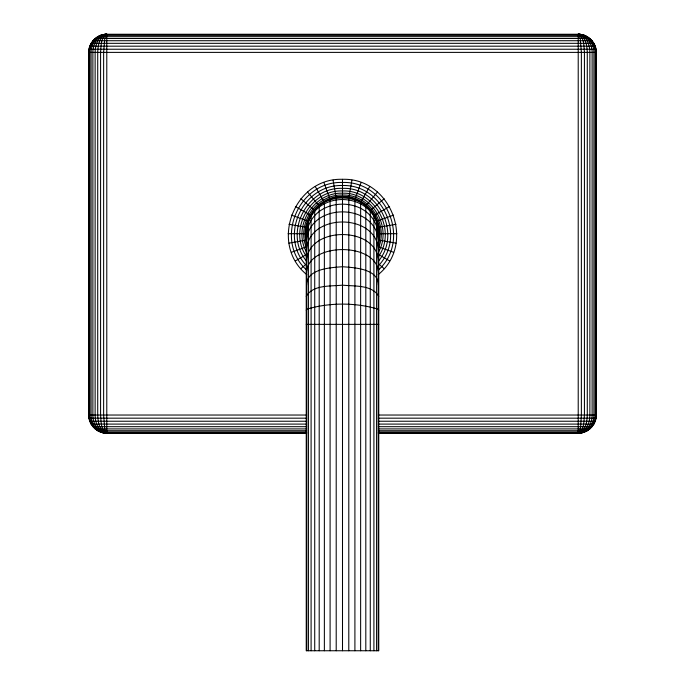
<?xml version="1.0" encoding="UTF-8"?>
<svg xmlns="http://www.w3.org/2000/svg" width="685" height="685" viewBox="0 0 685 685"><rect width="100%" height="100%" fill="white"/><g stroke="black" fill="none" stroke-linecap="round" stroke-linejoin="round"><path stroke-width="1.03" d="M306.692 433.16L106.783 433.16C97.082 433.331 88.476 424.726 88.648 415.033L88.648 52.385C88.476 42.684 97.082 34.079 106.783 34.25L578.217 34.25C587.918 34.079 596.524 42.684 596.352 52.385L596.352 415.033C596.524 424.726 587.918 433.331 578.217 433.16L378.308 433.16M306.786 274.634C268.82 243.954 293.779 177.62 342.5 179.307C391.221 177.62 416.18 243.954 378.214 274.634M378.488 236.856C381.879 187.236 307.454 184 306.238 233.705L306.238 650.75L378.762 650.75L378.762 233.705L396.898 233.705M306.238 234.818C307.505 185.746 381.793 188.872 378.488 237.935M378.488 241.137C381.468 191.843 303.532 191.843 306.512 241.137M378.488 246.394C382.067 200.38 302.933 200.38 306.512 246.394M378.437 254.075C381.468 211.305 303.532 211.305 306.563 254.075M378.437 262.929C379.516 225.108 305.484 225.108 306.563 262.929M378.488 272.93C377.897 241.805 307.103 241.805 306.512 272.93M351.944 180.138L348.793 197.991L348.793 650.75M378.394 285.114C378.557 268.811 354.393 267.57 342.5 266.748C330.607 267.57 306.443 268.811 306.606 285.114M378.565 242.892C385.312 220.39 365.884 195.662 342.5 196.347C319.116 195.662 299.688 220.39 306.435 242.892M306.238 296.348C312.899 284.558 330.684 286.416 342.5 285.148C354.316 286.416 372.101 284.558 378.762 296.348M361.106 182.587L354.907 199.626L354.907 650.75M378.437 252.131C392.933 226.863 371.527 192.074 342.5 193.196C313.473 192.074 292.067 226.863 306.563 252.131M306.238 310.185L306.786 309.2C329.382 302.41 355.618 302.41 378.214 309.2L378.762 310.185M369.694 186.594L360.635 202.298L360.635 650.75M378.291 256.824C397.309 230.408 374.935 189.582 342.5 190.961C310.065 189.582 287.691 230.408 306.709 256.824M378.36 261.225C401.812 233.739 378.522 186.74 342.5 188.375C306.478 186.748 283.188 233.739 306.64 261.225M377.469 192.031L365.807 205.928L365.807 650.75M378.248 270.155C411.42 240.409 386.879 180.866 342.5 182.458C298.121 180.866 273.58 240.409 306.752 270.155M300.826 268.674L305.578 264.684C279.095 235.118 302.83 184.231 342.5 185.507C382.17 184.231 405.905 235.118 379.421 264.684L384.174 268.674M384.174 198.744L370.277 210.398L370.277 650.75M295.389 260.908L306.777 254.332M389.611 206.51L373.907 215.569L373.907 650.75M106.783 34.25L105.704 35.346L104.754 38.488L103.632 52.385L103.632 415.033L104.754 428.921L105.704 432.072L106.783 433.16L106.783 34.25C97.124 34.096 88.742 42.795 88.922 52.385L88.922 415.033C88.742 424.623 97.124 433.314 106.783 433.16C100.498 430.163 101.174 421.001 100.575 415.033L100.575 52.385C101.174 46.417 100.498 37.247 106.783 34.25C97.253 34.156 89.538 43.104 89.744 52.385L89.744 415.033C89.538 424.306 97.253 433.254 106.783 433.16C99.102 431.507 97.998 421.549 97.715 415.033L97.715 52.385C97.998 45.861 99.102 35.903 106.783 34.25C97.475 34.284 90.865 43.617 91.079 52.385L91.079 415.033C90.865 423.801 97.475 433.125 106.783 433.16C98.297 432.363 95.129 422.328 95.121 415.033L95.121 52.385C95.129 45.082 98.297 35.046 106.783 34.25C97.801 34.55 92.732 44.294 92.886 52.385L92.886 415.033C92.732 423.116 97.801 432.86 106.783 433.16M578.217 433.16L579.793 430.737L580.632 426.686L581.368 415.033L581.368 52.385L580.246 38.488L579.296 35.346L578.217 34.25L578.217 433.16C587.876 433.314 596.258 424.623 596.078 415.033L596.078 52.385C596.258 42.795 587.876 34.096 578.217 34.25C584.502 37.247 583.826 46.417 584.425 52.385L584.425 415.033C583.826 421.001 584.502 430.163 578.217 433.16C587.747 433.254 595.462 424.306 595.256 415.033L595.256 52.385C595.462 43.104 587.747 34.156 578.217 34.25C585.898 35.903 587.002 45.861 587.285 52.385L587.285 415.033C587.002 421.549 585.898 431.507 578.217 433.16C587.524 433.125 594.135 423.801 593.921 415.033L593.921 52.385C594.135 43.617 587.524 34.284 578.217 34.25C586.702 35.046 589.871 45.082 589.879 52.385L589.879 415.033C589.871 422.328 586.702 432.363 578.217 433.16C587.199 432.86 592.268 423.116 592.114 415.033L592.114 52.385C592.268 44.294 587.199 34.55 578.217 34.25M291.382 252.311L306.144 246.942C296.528 222.95 316.667 194.18 342.5 195.011C368.333 194.18 388.472 222.95 378.856 246.942L393.618 252.311M393.618 215.099L376.579 221.306L376.579 650.75M288.933 243.149L306.512 240.05C302.179 218.566 320.589 196.621 342.5 197.169C364.411 196.621 382.821 218.566 378.488 240.05L396.067 243.149M396.067 224.26L378.214 227.411L378.214 650.75M103.632 34.524L581.368 34.524M100.575 35.346L584.425 35.346M97.715 36.682L587.285 36.682M95.121 38.488L589.879 38.488M92.886 40.723L592.114 40.723M91.079 43.318L593.921 43.318M89.744 46.178L595.256 46.178M88.922 49.234L596.078 49.234M88.648 52.385L596.352 52.385M288.102 233.705L306.238 233.705L306.512 237.935M306.238 324.365L378.762 324.365M88.648 415.033L306.692 415.033M378.308 415.033L596.352 415.033M88.922 418.175L306.692 418.175M378.308 418.175L596.078 418.175M89.744 421.232L306.692 421.232M378.308 421.232L595.256 421.232M91.079 424.092L306.692 424.092M378.308 424.092L593.921 424.092M92.886 426.686L306.692 426.686M378.308 426.686L592.114 426.686M95.121 428.921L306.692 428.921M378.308 428.921L589.879 428.921M97.715 430.737L306.692 430.737M378.308 430.737L587.285 430.737M100.575 432.072L306.692 432.072M378.308 432.072L584.425 432.072M103.632 432.886L306.692 432.886M378.308 432.886L581.368 432.886M288.933 224.26L306.786 227.411L306.786 650.75M291.382 215.099L308.421 221.306L308.421 650.75M295.389 206.51L311.093 215.569L311.093 650.75M378.223 254.332L389.611 260.908M300.826 198.744L314.723 210.398L314.723 650.75M307.531 192.031L319.193 205.928L319.193 650.75M315.305 186.594L324.365 202.298L324.365 650.75M323.894 182.587L330.093 199.626L330.093 650.75M333.056 180.138L336.207 197.991L336.207 650.75M342.5 179.307L342.5 650.75"/></g></svg>
